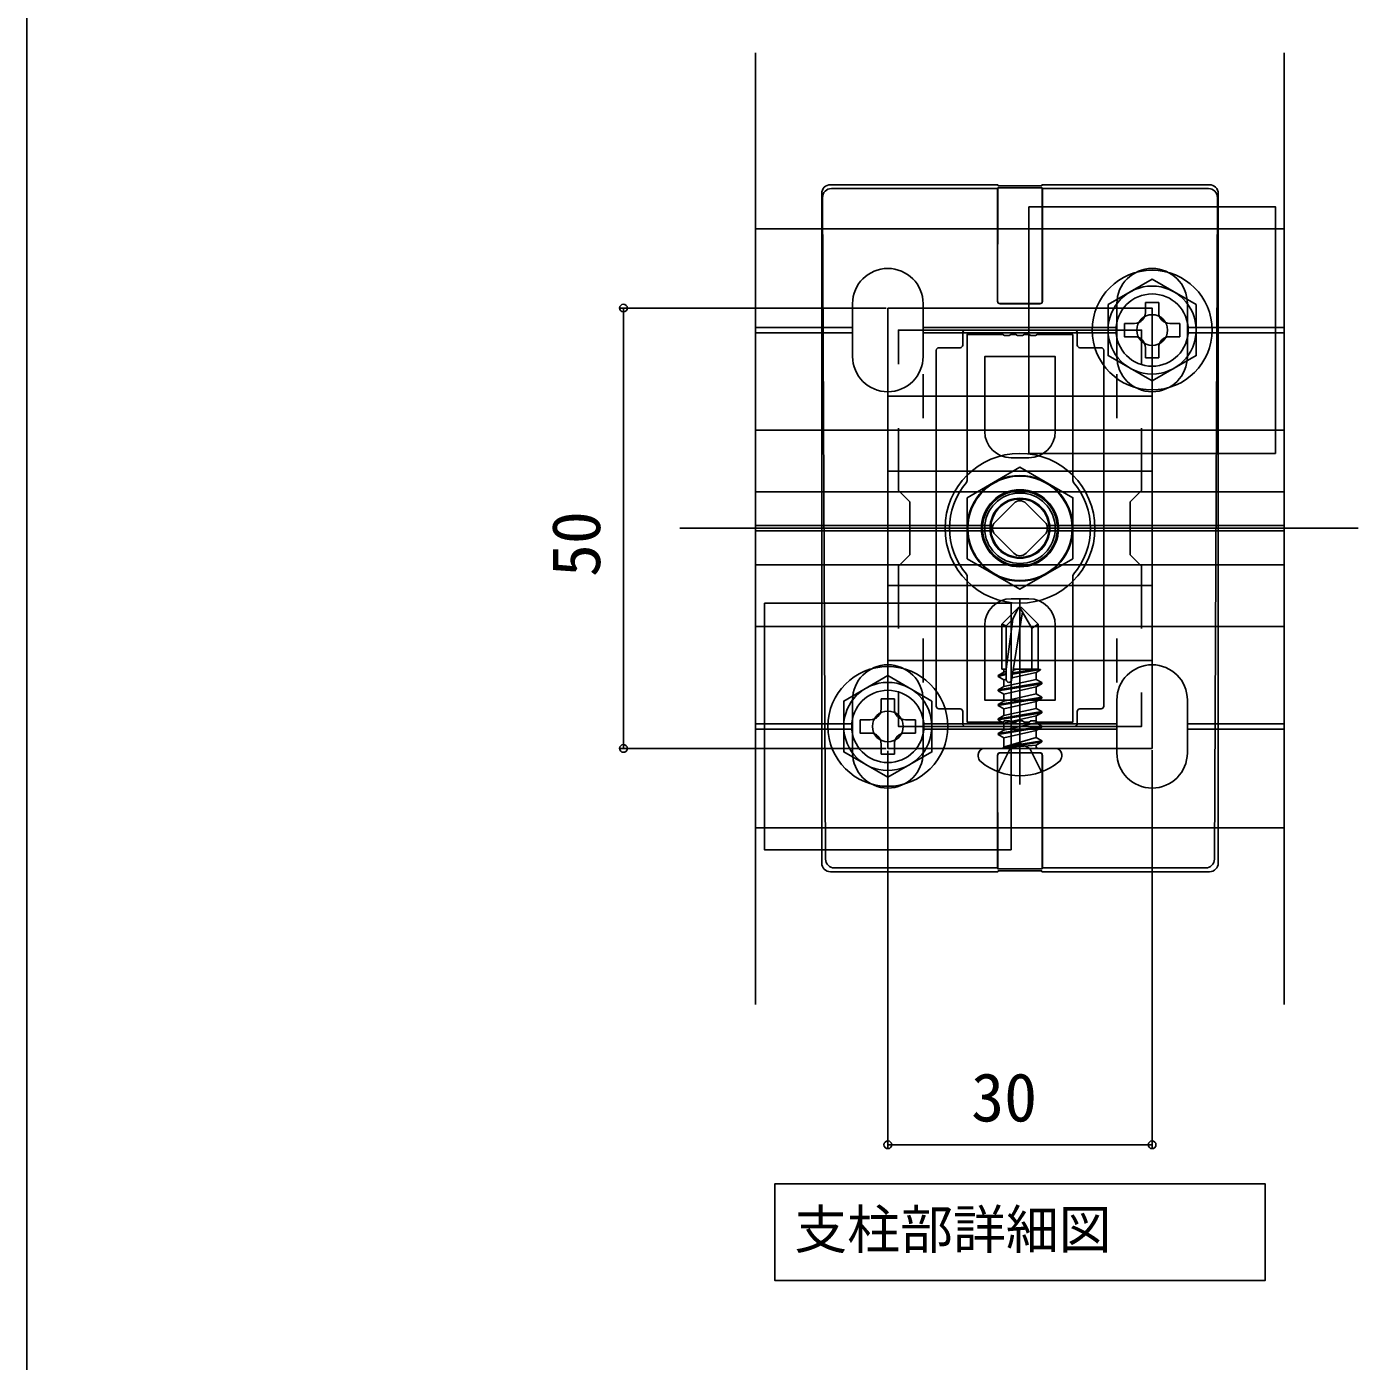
# Model space of a CAD drawing. Units: millimetres, scale not verified, with parts at other scales. Extents: x -875 to 875, y -1300 to 1294.
# Drawn here: x -875 to -572.7, y -24.3 to 278.8 of the extents above; entities that cross this region are included whole.
import ezdxf
from ezdxf.enums import TextEntityAlignment as Align

# ---------------------------------------------------------------- set-up
doc = ezdxf.new("R2010")
doc.units = ezdxf.units.MM
doc.header["$LTSCALE"] = 8
for name, color, linetype in [('0-1_USER1', 3, 'Continuous'), ('0-2_YKK_11', 7, 'Continuous'), ('0-3_YKK_12', 2, 'Continuous'), ('0-4_YKK_13', 4, 'Continuous'), ('0-6_YKK_D', 6, 'Continuous'), ('0-7_YKK_ZWAK', 7, 'Continuous'), ('0-8_YSS_K', 3, 'Continuous')]:
    doc.layers.add(name, color=color, linetype=linetype)
doc.styles.add('ＭＳ ゴシック', font='')
doc.styles.get('ＭＳ ゴシック').set_extended_font_data('MS Gothic')

msp = doc.modelspace()

# ---------------------------------------------------------------- linework, layer by layer
at = {"layer": '0-1_USER1'}
msp.add_lwpolyline([(-705.183, 1.968), (-705.183, 15.968), (-593.875, 15.968), (-593.875, -5.914), (-705.183, -5.914)], close=True, dxfattribs=at)
at = {"layer": '0-2_YKK_11'}
for p, q in [((-671.534, 199.864), (-671.534, 189.864)), ((-627.534, 199.864), (-627.534, 189.864)), ((-676.534, 194.864), (-666.534, 194.864)), ((-632.534, 194.864), (-622.534, 194.864)), ((-671.534, 139.864), (-671.534, 129.864)), ((-627.534, 139.864), (-627.534, 129.864)), ((-676.534, 134.864), (-666.534, 134.864)), ((-632.534, 134.864), (-622.534, 134.864))]:
    msp.add_line(p, q, dxfattribs=at)
msp.add_lwpolyline([(-679.534, 214.864), (-679.534, 114.864), (-619.534, 114.864), (-619.534, 214.864)], close=True, dxfattribs=at)
for points in [[(-677.134, 202.131), (-677.134, 209.864), (-621.934, 209.864), (-621.934, 202.131)], [(-677.134, 142.131), (-677.134, 156.264), (-674.534, 158.864), (-674.534, 170.864), (-677.134, 173.464), (-677.134, 187.598)], [(-621.934, 187.598), (-621.934, 173.464), (-624.534, 170.864), (-624.534, 158.864), (-621.934, 156.264), (-621.934, 142.131)], [(-621.934, 127.598), (-621.934, 119.864), (-677.134, 119.864), (-677.134, 127.598)]]:
    msp.add_lwpolyline(points, dxfattribs=at)
at = {"layer": '0-3_YKK_12'}
msp.add_circle((-649.534, 164.864), 12, dxfattribs=at)
at = {"layer": '0-4_YKK_13'}
for p, q in [((-709.534, 56.739), (-709.534, 272.827)), ((-589.534, 272.827), (-589.534, 56.739)), ((-654.534, 242.864), (-692.534, 242.864)), ((-654.534, 242.864), (-654.464, 242.654)), ((-654.464, 242.654), (-644.603, 242.654)), ((-644.603, 242.654), (-644.534, 242.864)), ((-606.534, 242.864), (-644.534, 242.864)), ((-694.534, 88.862), (-694.534, 240.864)), ((-693.666, 89.737), (-694.352, 239.971)), ((-654.605, 241.98), (-692.352, 241.98)), ((-654.638, 216.429), (-654.638, 239.983)), ((-654.605, 241.98), (-654.535, 242.19)), ((-654.535, 242.19), (-654.602, 216.466)), ((-654.535, 242.19), (-644.532, 242.19)), ((-606.715, 241.98), (-644.462, 241.98)), ((-644.429, 216.429), (-644.429, 239.983)), ((-604.715, 239.971), (-605.402, 89.737)), ((-604.534, 240.864), (-604.534, 88.862)), ((-709.534, 232.864), (-589.534, 232.864)), ((-687.534, 203.864), (-687.534, 215.864)), ((-671.534, 203.864), (-671.534, 215.864)), ((-654.038, 215.83), (-645.029, 215.83)), ((-654.003, 215.864), (-645.064, 215.864)), ((-627.534, 203.864), (-627.534, 215.864)), ((-618.034, 216.164), (-621.034, 216.164)), ((-621.034, 216.164), (-621.034, 213.864)), ((-618.034, 213.864), (-618.034, 216.164)), ((-611.534, 203.864), (-611.534, 215.864)), ((-709.534, 210.464), (-687.534, 210.464)), ((-709.534, 209.264), (-687.534, 209.264)), ((-671.534, 210.464), (-627.534, 210.464)), ((-671.534, 209.264), (-627.534, 209.264)), ((-662.534, 209.265), (-662.534, 206.464)), ((-637.133, 209.864), (-661.934, 209.864)), ((-636.534, 206.464), (-636.534, 209.265)), ((-623.534, 211.364), (-625.834, 211.364)), ((-613.234, 211.364), (-615.534, 211.364)), ((-613.234, 211.364), (-613.234, 208.364)), ((-611.534, 210.464), (-589.534, 210.464)), ((-611.534, 209.264), (-589.534, 209.264)), ((-615.534, 208.364), (-613.234, 208.364)), ((-668.534, 205.265), (-668.534, 124.464)), ((-663.133, 205.864), (-667.934, 205.864)), ((-631.133, 205.864), (-635.934, 205.864)), ((-630.534, 124.464), (-630.534, 205.265)), ((-621.034, 205.864), (-621.034, 203.564)), ((-621.034, 203.564), (-618.034, 203.564)), ((-618.034, 203.564), (-618.034, 205.864)), ((-709.534, 187.164), (-589.534, 187.164)), ((-647.534, 180.864), (-651.534, 180.864)), ((-709.534, 173.164), (-589.534, 173.164)), ((-655.19, 166.279), (-650.948, 170.521)), ((-648.119, 170.521), (-643.877, 166.279)), ((-655.684, 165.464), (-709.534, 165.464)), ((-709.534, 164.264), (-655.684, 164.264)), ((-589.534, 165.464), (-643.383, 165.464)), ((-643.383, 164.264), (-589.534, 164.264)), ((-650.948, 159.208), (-655.19, 163.45)), ((-643.877, 163.45), (-648.119, 159.208)), ((-709.534, 156.564), (-589.534, 156.564)), ((-647.534, 148.864), (-651.534, 148.864)), ((-649.534, 106.664), (-649.534, 148.868)), ((-649.884, 146.864), (-653.634, 143.114)), ((-651.464, 130.359), (-648.955, 145.862)), ((-651.121, 144.213), (-649.884, 146.864)), ((-649.184, 146.864), (-649.884, 146.864)), ((-646.834, 142.188), (-649.534, 146.864)), ((-649.184, 146.864), (-645.434, 143.114)), ((-709.534, 142.564), (-589.534, 142.564)), ((-653.634, 132.864), (-653.634, 143.114)), ((-652.634, 142.7), (-653.634, 143.114)), ((-652.634, 132.864), (-651.121, 144.213)), ((-645.434, 132.864), (-645.434, 143.114)), ((-654.477, 131.458), (-653.182, 132.205)), ((-654.477, 131.458), (-652.634, 131.874)), ((-654.477, 131.222), (-652.634, 131.638)), ((-654.477, 131.222), (-654.477, 131.458)), ((-654.477, 131.222), (-653.182, 130.475)), ((-653.634, 132.864), (-652.634, 132.864)), ((-653.182, 132.864), (-653.182, 132.205)), ((-653.182, 132.205), (-652.634, 132.329)), ((-653.182, 130.475), (-652.634, 130.599)), ((-653.182, 128.909), (-645.885, 130.557)), ((-653.182, 128.909), (-653.182, 130.475)), ((-651.379, 130.882), (-645.885, 132.123)), ((-644.912, 132.816), (-651.236, 131.762)), ((-646.036, 132.864), (-651.197, 132.004)), ((-650.262, 132.864), (-651.088, 132.678)), ((-651.058, 132.864), (-645.434, 132.864)), ((-644.912, 132.684), (-645.885, 132.123)), ((-645.885, 130.557), (-645.885, 132.123)), ((-644.59, 129.81), (-645.885, 130.557)), ((-644.912, 132.816), (-645.434, 132.864)), ((-644.912, 132.816), (-644.912, 132.816)), ((-644.912, 132.816), (-644.912, 132.684)), ((-654.477, 128.162), (-644.59, 129.81)), ((-644.59, 129.574), (-654.477, 127.926)), ((-654.477, 128.162), (-653.182, 128.909)), ((-654.477, 127.926), (-654.477, 128.162)), ((-654.477, 127.926), (-653.182, 127.179)), ((-653.182, 127.179), (-645.885, 128.827)), ((-644.59, 129.574), (-645.885, 128.827)), ((-645.885, 127.262), (-645.885, 128.827)), ((-644.59, 129.574), (-644.59, 129.81)), ((-687.534, 125.864), (-687.534, 113.864)), ((-678.034, 126.164), (-681.034, 126.164)), ((-681.034, 126.164), (-681.034, 123.864)), ((-678.034, 123.864), (-678.034, 126.164)), ((-671.534, 125.864), (-671.534, 113.864)), ((-654.477, 124.866), (-644.59, 126.514)), ((-644.59, 126.279), (-654.477, 124.631)), ((-654.477, 124.866), (-653.182, 125.614)), ((-654.477, 124.631), (-654.477, 124.866)), ((-654.477, 124.631), (-653.182, 123.883)), ((-653.182, 125.614), (-645.885, 127.262)), ((-653.182, 125.614), (-653.182, 127.179)), ((-653.182, 123.883), (-645.885, 125.531)), ((-644.59, 126.514), (-645.885, 127.262)), ((-644.59, 126.279), (-645.885, 125.531)), ((-645.885, 123.966), (-645.885, 125.531)), ((-644.59, 126.279), (-644.59, 126.514)), ((-627.534, 125.864), (-627.534, 113.864)), ((-611.534, 125.864), (-611.534, 113.864)), ((-683.534, 121.364), (-685.834, 121.364)), ((-673.234, 121.364), (-675.534, 121.364)), ((-673.234, 121.364), (-673.234, 118.364)), ((-667.934, 123.864), (-663.133, 123.864)), ((-662.534, 123.265), (-662.534, 120.464)), ((-654.477, 121.57), (-644.59, 123.218)), ((-644.59, 122.983), (-654.477, 121.335)), ((-654.477, 121.57), (-653.182, 122.318)), ((-654.477, 121.335), (-654.477, 121.57)), ((-654.477, 121.335), (-653.182, 120.587)), ((-653.182, 122.318), (-645.885, 123.966)), ((-653.182, 122.318), (-653.182, 123.883)), ((-653.182, 120.587), (-645.885, 122.235)), ((-644.59, 123.218), (-645.885, 123.966)), ((-644.59, 122.983), (-645.885, 122.235)), ((-645.885, 120.67), (-645.885, 122.235)), ((-644.59, 122.983), (-644.59, 123.218)), ((-636.534, 120.464), (-636.534, 123.265)), ((-635.934, 123.864), (-631.133, 123.864)), ((-709.534, 120.464), (-687.534, 120.464)), ((-709.534, 119.264), (-687.534, 119.264)), ((-675.534, 118.364), (-673.234, 118.364)), ((-671.534, 120.464), (-627.534, 120.464)), ((-671.534, 119.264), (-627.534, 119.264)), ((-661.934, 119.864), (-637.133, 119.864)), ((-644.59, 119.687), (-654.477, 118.039)), ((-654.477, 118.275), (-653.182, 119.022)), ((-654.477, 118.039), (-654.477, 118.275)), ((-653.182, 119.022), (-645.885, 120.67)), ((-653.182, 119.022), (-653.182, 120.587)), ((-653.182, 117.292), (-645.885, 118.94)), ((-644.59, 119.687), (-645.885, 118.94)), ((-645.885, 117.374), (-645.885, 118.94)), ((-644.59, 119.687), (-644.59, 119.922)), ((-611.534, 120.464), (-589.534, 120.464)), ((-611.534, 119.264), (-589.534, 119.264)), ((-681.034, 115.864), (-681.034, 113.564)), ((-678.034, 113.564), (-678.034, 115.864)), ((-654.477, 118.039), (-653.182, 117.292)), ((-653.182, 115.264), (-653.182, 117.292)), ((-645.885, 117.374), (-653.065, 115.214)), ((-653.065, 115.214), (-644.59, 116.627)), ((-644.59, 116.391), (-653.065, 114.979)), ((-653.065, 114.979), (-645.885, 115.644)), ((-653.065, 114.979), (-653.065, 115.214)), ((-651.784, 114.864), (-649.534, 116.061)), ((-647.283, 114.864), (-649.534, 116.061)), ((-644.59, 116.391), (-645.885, 115.644)), ((-645.885, 115.264), (-645.885, 115.644)), ((-644.59, 116.391), (-644.59, 116.627)), ((-681.034, 113.564), (-678.034, 113.564)), ((-659.004, 113.141), (-659.004, 113.464)), ((-657.604, 114.864), (-641.464, 114.864)), ((-654.638, 113.299), (-654.638, 89.746)), ((-654.535, 87.539), (-654.602, 113.263)), ((-651.784, 114.864), (-654.434, 109.55)), ((-654.038, 113.899), (-645.029, 113.899)), ((-654.003, 113.864), (-645.064, 113.864)), ((-647.283, 114.864), (-644.634, 109.55)), ((-644.429, 113.299), (-644.429, 89.746)), ((-640.064, 113.141), (-640.064, 113.464)), ((-709.534, 96.864), (-589.534, 96.864)), ((-654.534, 86.864), (-692.545, 86.864)), ((-654.605, 87.749), (-691.668, 87.749)), ((-654.605, 87.749), (-654.535, 87.539)), ((-654.535, 87.539), (-644.532, 87.539)), ((-654.534, 86.864), (-654.464, 87.075)), ((-654.464, 87.075), (-644.603, 87.075)), ((-644.603, 87.075), (-644.534, 86.864)), ((-606.522, 86.864), (-644.534, 86.864)), ((-607.399, 87.749), (-644.462, 87.749))]:
    msp.add_line(p, q, dxfattribs=at)
for points in [[(-644.462, 241.98), (-644.532, 242.19), (-644.465, 216.466)], [(-625.834, 211.364), (-625.834, 208.364), (-623.534, 208.364)], [(-661.678, 175.281), (-661.534, 175.672), (-661.534, 208.864), (-653.45, 208.864), (-653.083, 208.624), (-651.984, 208.624), (-651.617, 208.864), (-650.45, 208.864), (-650.083, 208.624), (-648.984, 208.624), (-648.617, 208.864), (-647.45, 208.864), (-647.083, 208.624), (-645.984, 208.624), (-645.617, 208.864), (-637.534, 208.864)], [(-637.534, 208.864), (-637.534, 175.672), (-637.389, 175.281)], [(-657.534, 186.864), (-657.534, 203.864), (-641.534, 203.864), (-641.534, 186.864)], [(-637.389, 154.448), (-637.534, 154.057), (-637.534, 120.864), (-645.617, 120.864), (-645.984, 121.104), (-647.083, 121.104), (-647.45, 120.864), (-648.617, 120.864), (-648.984, 121.104), (-650.083, 121.104), (-650.45, 120.864), (-651.617, 120.864), (-651.984, 121.104), (-653.083, 121.104), (-653.45, 120.864), (-661.534, 120.864), (-661.534, 154.057), (-661.678, 154.448)], [(-657.534, 142.864), (-657.534, 125.864), (-641.534, 125.864), (-641.534, 142.864)], [(-652.634, 130.453), (-652.634, 142.7), (-651.121, 144.213)], [(-646.834, 132.864), (-646.834, 142.188), (-645.434, 143.114)], [(-685.834, 121.364), (-685.834, 118.364), (-683.534, 118.364)], [(-654.477, 118.275), (-644.59, 119.922), (-645.885, 120.67)], [(-644.59, 116.391), (-644.59, 116.627), (-645.885, 117.374)], [(-644.462, 87.749), (-644.532, 87.539), (-644.465, 113.263)]]:
    msp.add_lwpolyline(points, dxfattribs=at)
for points in [[(-647.534, 237.864), (-647.534, 181.864), (-591.534, 181.864), (-591.534, 237.864)], [(-609.534, 215.638), (-619.534, 221.411), (-629.534, 215.638), (-629.534, 204.091), (-619.534, 198.317), (-609.534, 204.091)], [(-619.534, 194.864), (-619.534, 134.864), (-679.534, 134.864), (-679.534, 194.864)], [(-679.534, 151.864), (-679.534, 177.864), (-619.534, 177.864), (-619.534, 151.864)], [(-661.534, 171.793), (-649.534, 178.721), (-637.534, 171.793), (-637.534, 157.936), (-649.534, 151.008), (-661.534, 157.936)], [(-707.534, 147.864), (-707.534, 91.864), (-651.534, 91.864), (-651.534, 147.864)], [(-669.534, 125.638), (-679.534, 131.411), (-689.534, 125.638), (-689.534, 114.091), (-679.534, 108.317), (-669.534, 114.091)]]:
    msp.add_lwpolyline(points, close=True, dxfattribs=at)
for centre, radius in [((-619.534, 209.864), 13.6), ((-619.534, 209.864), 10), ((-619.534, 209.864), 8.2), ((-619.534, 209.864), 3.5), ((-649.534, 164.864), 17), ((-649.534, 164.864), 17), ((-649.534, 164.864), 11.856), ((-649.534, 164.864), 8.75), ((-649.534, 164.864), 8.5), ((-649.534, 164.864), 8.5), ((-649.534, 164.864), 8), ((-649.534, 164.864), 8), ((-649.534, 164.864), 8), ((-649.534, 164.864), 6.8), ((-649.534, 164.864), 6.647), ((-649.534, 164.864), 6.64), ((-679.534, 119.864), 13.6), ((-679.534, 119.864), 10), ((-679.534, 119.864), 8.2), ((-679.534, 119.864), 3.5)]:
    msp.add_circle(centre, radius, dxfattribs=at)
for centre, radius, start, end in [((-692.534, 240.864), 2, 90, 180), ((-606.534, 240.864), 2, 0, 90), ((-692.352, 239.98), 2, 90, 180.2617), ((-606.715, 239.98), 2, 359.7383, 90), ((-679.534, 215.864), 8, 0, 180), ((-619.534, 215.864), 8, 0, 180), ((-623.534, 213.864), 2.5, 270, 0), ((-615.534, 213.864), 2.5, 180, 270), ((-623.534, 205.864), 2.5, 0, 90), ((-615.534, 205.864), 2.5, 90, 180), ((-679.534, 203.864), 8, 180, 0), ((-619.534, 203.864), 8, 180, 0), ((-651.534, 186.864), 6, 180.00001, 269.99999), ((-647.534, 186.864), 6, 270.00001, 359.99999), ((-649.534, 164.864), 16, 139.3793, 220.6207), ((-649.534, 164.864), 8.5, 359.99999, 180.00001), ((-649.534, 164.864), 16, 319.3793, 40.6207), ((-649.534, 169.107), 2, 45, 135), ((-653.776, 164.864), 2, 135, 225), ((-645.291, 164.864), 2, 315, 45), ((-649.534, 160.622), 2, 225, 315), ((-651.534, 142.864), 6, 90.00001, 179.99999), ((-647.534, 142.864), 6, 0.00001, 89.99999), ((-679.534, 125.864), 8, 0, 180), ((-619.534, 125.864), 8, 0, 180), ((-652.045, 130.453), 0.589, 180, 270), ((-652.045, 130.453), 0.589, 270, 350.8071), ((-683.534, 123.864), 2.5, 270, 0), ((-675.534, 123.864), 2.5, 180, 270), ((-683.534, 115.864), 2.5, 0, 90), ((-675.534, 115.864), 2.5, 90, 180), ((-653.582, 115.264), 0.4, 270, 360), ((-645.485, 115.264), 0.4, 180, 270), ((-679.534, 113.864), 8, 180, 0), ((-657.604, 113.464), 1.4, 90, 180), ((-657.28, 113.141), 1.724, 180, 230.87645), ((-641.464, 113.464), 1.4, 0, 90), ((-641.787, 113.141), 1.724, 309.12355, 0), ((-619.534, 113.864), 8, 180, 0), ((-649.534, 122.664), 14, 230.87645, 270), ((-649.534, 122.664), 14, 270, 309.12355), ((-691.662, 89.753), 2.004, 180.44387, 269.81844), ((-607.405, 89.753), 2.004, 270.18156, 359.55613)]:
    msp.add_arc(centre, radius, start, end, dxfattribs=at)
for centre, major_axis, ratio, start_param, end_param in [((-654.603, 239.983), (0, -2), 0.017455, 3.1939525, 4.712389), ((-644.464, 239.983), (0, -2), 0.017455, 1.5707963, 3.0892328), ((-654.038, 216.43), (0.424, 0.424), 0.999695, 2.3563468, 3.9268385), ((-654.002, 216.466), (-0.246, -0.549), 0.996125, 5.1323772, 6.702869), ((-645.065, 216.466), (0.246, -0.549), 0.996125, 5.8635017, 7.4339934), ((-645.029, 216.43), (-0.424, 0.424), 0.999695, 2.3563468, 3.9268385), ((-661.933, 209.264), (-0.424, 0.424), 0.999695, 5.4979394, 7.0684312), ((-637.134, 209.264), (0.424, 0.424), 0.999695, 5.4979394, 7.0684312), ((-663.134, 206.465), (0.424, -0.424), 0.999695, 5.4979394, 7.0684312), ((-635.933, 206.465), (-0.424, -0.424), 0.999695, 5.4979394, 7.0684312), ((-667.933, 205.264), (-0.424, 0.424), 0.999695, 5.4979394, 7.0684312), ((-631.134, 205.264), (0.424, 0.424), 0.999695, 5.4979394, 7.0684312), ((-667.933, 124.465), (-0.424, -0.424), 0.999695, 5.4979394, 7.0684312), ((-631.134, 124.465), (0.424, -0.424), 0.999695, 5.4979394, 7.0684312), ((-663.134, 123.264), (0.424, 0.424), 0.999695, 5.4979394, 7.0684312), ((-635.933, 123.264), (-0.424, 0.424), 0.999695, 5.4979394, 7.0684312), ((-661.933, 120.465), (-0.424, -0.424), 0.999695, 5.4979394, 7.0684312), ((-637.134, 120.465), (0.424, -0.424), 0.999695, 5.4979394, 7.0684312), ((-654.038, 113.299), (0.424, -0.424), 0.999695, 2.3563468, 3.9268385), ((-654.002, 113.263), (-0.246, 0.549), 0.996125, 5.8635017, 7.4339934), ((-645.065, 113.263), (0.246, 0.549), 0.996125, 5.1323772, 6.702869), ((-645.029, 113.299), (-0.424, -0.424), 0.999695, 2.3563468, 3.9268385), ((-692.531, 88.876), (0.974, 1.765), 0.991424, 2.0784135, 3.641926), ((-654.603, 89.746), (0, 2), 0.017455, 1.5707963, 3.0892328), ((-644.464, 89.746), (0, 2), 0.017455, 3.1939525, 4.712389), ((-606.536, 88.876), (-0.974, 1.765), 0.991424, 2.6412593, 4.2047718)]:
    msp.add_ellipse(centre, major_axis=major_axis, ratio=ratio, start_param=start_param, end_param=end_param, dxfattribs=at)
at = {"layer": '0-6_YKK_D'}
for p, q in [((-679.934, 214.864), (-740.534, 214.864)), ((-739.534, 114.864), (-739.534, 214.864)), ((-679.934, 114.864), (-740.534, 114.864)), ((-679.524, 114.357), (-679.524, 23.864)), ((-619.534, 114.464), (-619.534, 23.864)), ((-679.524, 24.864), (-619.534, 24.864))]:
    msp.add_line(p, q, dxfattribs=at)
for centre in [(-739.534, 214.864), (-739.534, 114.864), (-679.524, 24.864), (-619.534, 24.864)]:
    msp.add_circle(centre, 0.875, dxfattribs=at)
at = {"layer": '0-7_YKK_ZWAK'}
msp.add_line((-875, 1250.4), (-875, -1299.6), dxfattribs=at)
at = {"layer": '0-8_YSS_K'}
msp.add_line((-726.732, 164.864), (-572.736, 164.864), dxfattribs=at)

# ---------------------------------------------------------------- texts
at = {"layer": '0-1_USER1', "style": 'ＭＳ ゴシック'}
msp.add_text('支柱部詳細図', height=8.798, dxfattribs=at).set_placement((-700.74, -1.378), align=Align.BOTTOM_LEFT)
at = {"layer": '0-6_YKK_D', "style": 'ＭＳ ゴシック'}
msp.add_text('50', height=11, rotation=90, dxfattribs=at).set_placement((-741.534, 153.785), align=Align.BOTTOM_LEFT)
msp.add_text('30', height=11, dxfattribs=at).set_placement((-660.608, 26.864), align=Align.BOTTOM_LEFT)

doc.saveas('drawing.dxf')
